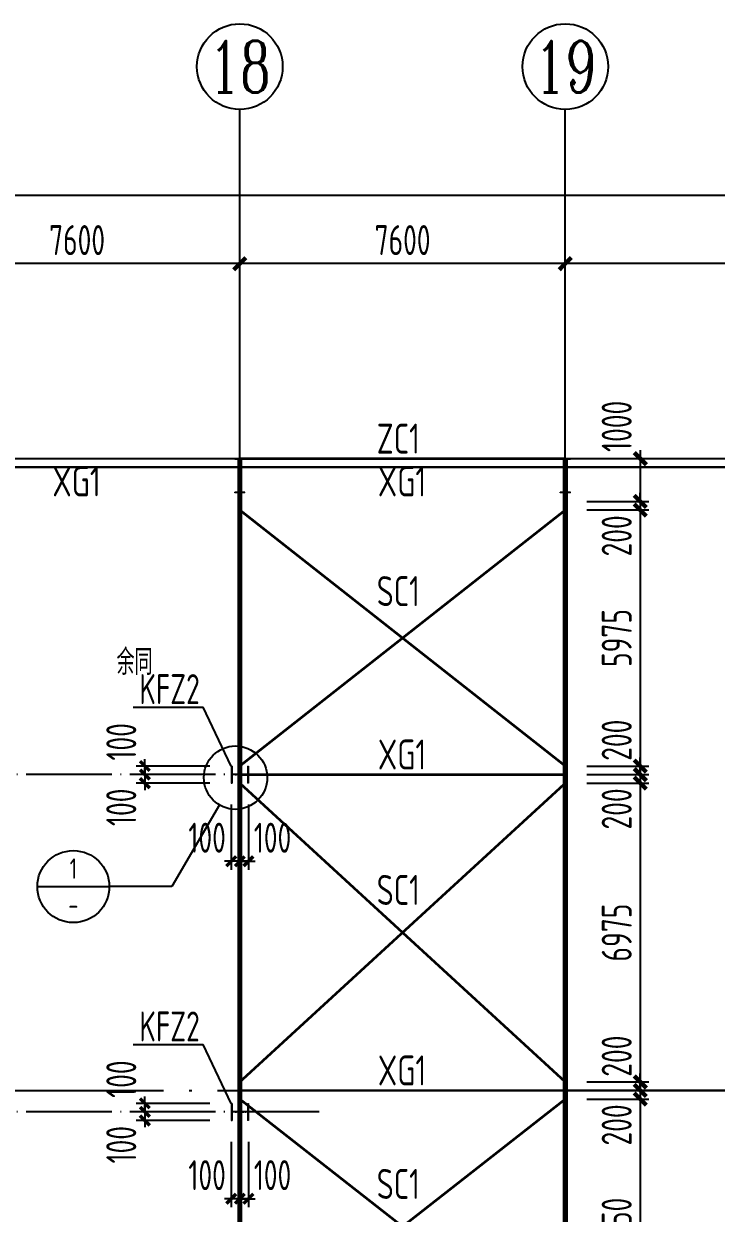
# Model space of a CAD drawing. Extents: x -3102990 to -851544, y -5293060 to -2540151.
# Drawn here: x -1944859 to -1936775, y -2646618 to -2632736 of the extents above; entities that cross this region are included whole.
import ezdxf
from ezdxf.enums import TextEntityAlignment as Align

# ---------------------------------------------------------------- set-up
doc = ezdxf.new("R2010")
doc.units = 0
doc.header["$LTSCALE"] = 1000
doc.header["$PDMODE"] = 1
for name, pattern in [('2', [16, 12.5, -1.5, 0.5, -1.5]), ('DASH', [0.35, 0.25, -0.1]), ('DOTE', [2.42, 2, -0.2, 0.02, -0.2])]:
    doc.linetypes.add(name, pattern=pattern)
doc.layers.get('0').update_dxf_attribs({"linetype": 'CONTINUOUS'})
doc.layers.get('Defpoints').update_dxf_attribs({"linetype": 'CONTINUOUS'})
for name, color, linetype in [('AXIS', 253, 'DOTE'), ('COLU', 7, 'CONTINUOUS'), ('DIM', 3, 'CONTINUOUS'), ('NUM', 7, 'CONTINUOUS'), ('REIN', 1, 'CONTINUOUS'), ('TEXT', 7, 'CONTINUOUS'), ('THIN', 7, 'CONTINUOUS')]:
    doc.layers.add(name, color=color, linetype=linetype)
doc.styles.add('TSSD_Axis', font='Complex.shx', dxfattribs={"width": 0.7, "bigfont": 'hztxt.shx'})
doc.styles.add('TSSD_Dimension', font='tssdeng.shx', dxfattribs={"width": 0.7, "bigfont": 'Hztxt.shx'})
doc.styles.add('TSSD_Num', font='tssdeng.shx', dxfattribs={"width": 0.75, "bigfont": 'hztxt.shx'})
doc.styles.add('TSSD_Rein', font='Tssdeng.shx', dxfattribs={"width": 0.75, "bigfont": 'hztxt.shx'})
doc.dimstyles.new('TSSD_100_100$0', dxfattribs={"dimtxt": 350, "dimasz": 80, "dimexe": 100, "dimexo": 250, "dimgap": 100, "dimtad": 1, "dimdec": 0, "dimzin": 0, "dimdsep": 46, "dimtxsty": 'TSSD_Dimension', "dimblk": 'ARCHTICK', "dimcen": 0, "dimdle": 100, "dimclrd": 3, "dimclre": 3, "dimclrt": 7, "dimadec": 0, "dimazin": 0, "dimtfac": 1, "dimtdec": 0, "dimtix": 1, "dimtmove": 2, "dimatfit": 3, "dimldrblk": 'ARCHTICK', "dimfxl": 100, "dimtolj": 1, "dimtzin": 0, "dimarcsym": 0})
doc.dimstyles.new('TSSD_200_100', dxfattribs={"dimtxt": 350, "dimasz": 100, "dimexe": 100, "dimexo": 250, "dimgap": 100, "dimtad": 1, "dimdec": 0, "dimlfac": 2, "dimzin": 0, "dimdsep": 46, "dimtxsty": 'TSSD_Dimension', "dimblk": 'ARCHTICK', "dimcen": 0, "dimdle": 100, "dimclrt": 7, "dimadec": 0, "dimazin": 0, "dimtfac": 1, "dimtdec": 0, "dimtix": 1, "dimtmove": 2, "dimatfit": 3, "dimfxl": 1, "dimtolj": 1, "dimtzin": 0, "dimarcsym": 0})

# ---------------------------------------------------------------- blocks, each defined once
blk = doc.blocks.new('ts_axno')
at = {"color": 0, "linetype": 'ByBlock', "lineweight": -2}
blk.add_circle((0, 0), 0.5, dxfattribs=at)
at = {"color": 0, "linetype": 'ByBlock', "lineweight": -2, "style": 'TSSD_Axis', "width": 0.7}
blk.add_attdef('A', text='', height=0.6, dxfattribs=at).set_placement((0, 0), align=Align.MIDDLE_CENTER)
blk = doc.blocks.new('_ArchTick')
at = {"color": 0, "const_width": 0.5}
blk.add_lwpolyline([(-0.71, -0.71), (0.71, 0.71)], dxfattribs=at)
blk = doc.blocks.new('*D1449')
at = {"layer": 'Defpoints', "color": 0, "ltscale": 1.5}
for p in [(-1938537, -2635536), (-1938537, -2636811), (-1934137, -2636811)]:
    blk.add_point(p, dxfattribs=at)
at = {"layer": 'DIM', "color": 0, "lineweight": -2, "ltscale": 1.5}
for p, q in [((-1938537, -2636561), (-1938537, -2635436)), ((-1934137, -2636561), (-1934137, -2635436)), ((-1934037, -2635536), (-1938637, -2635536))]:
    blk.add_line(p, q, dxfattribs=at)
at = {"layer": 'DIM', "color": 0, "lineweight": -2, "ltscale": 1.5, "xscale": 100, "yscale": 100, "zscale": 100, "rotation": 180}
blk.add_blockref('_ArchTick', (-1938537, -2635536), dxfattribs=at)
at = {"layer": 'DIM', "color": 0, "lineweight": -2, "ltscale": 1.5, "xscale": 100, "yscale": 100, "zscale": 100}
blk.add_blockref('_ArchTick', (-1934137, -2635536), dxfattribs=at)
at = {"layer": 'DIM', "color": 7, "ltscale": 1.5, "insert": (-1936337, -2635261), "char_height": 350, "attachment_point": 5, "style": 'TSSD_Dimension'}
blk.add_mtext('\\A1;8800', dxfattribs=at)
blk = doc.blocks.new('*D1450')
at = {"layer": 'Defpoints', "color": 0, "ltscale": 1.5}
for p in [(-1942337, -2635536), (-1942337, -2636811), (-1938537, -2636811)]:
    blk.add_point(p, dxfattribs=at)
at = {"layer": 'DIM', "color": 0, "lineweight": -2, "ltscale": 1.5}
for p, q in [((-1942337, -2636561), (-1942337, -2635436)), ((-1938537, -2636561), (-1938537, -2635436)), ((-1938437, -2635536), (-1942437, -2635536))]:
    blk.add_line(p, q, dxfattribs=at)
at = {"layer": 'DIM', "color": 0, "lineweight": -2, "ltscale": 1.5, "xscale": 100, "yscale": 100, "zscale": 100, "rotation": 180}
blk.add_blockref('_ArchTick', (-1942337, -2635536), dxfattribs=at)
at = {"layer": 'DIM', "color": 0, "lineweight": -2, "ltscale": 1.5, "xscale": 100, "yscale": 100, "zscale": 100}
blk.add_blockref('_ArchTick', (-1938537, -2635536), dxfattribs=at)
at = {"layer": 'DIM', "color": 7, "ltscale": 1.5, "insert": (-1940437, -2635261), "char_height": 350, "attachment_point": 5, "style": 'TSSD_Dimension'}
blk.add_mtext('\\A1;7600', dxfattribs=at)
blk = doc.blocks.new('*D1451')
at = {"layer": 'Defpoints', "color": 0, "ltscale": 1.5}
for p in [(-1946137, -2635536), (-1946137, -2636811), (-1942337, -2636811)]:
    blk.add_point(p, dxfattribs=at)
at = {"layer": 'DIM', "color": 0, "lineweight": -2, "ltscale": 1.5}
for p, q in [((-1946137, -2636561), (-1946137, -2635436)), ((-1942337, -2636561), (-1942337, -2635436)), ((-1942237, -2635536), (-1946237, -2635536))]:
    blk.add_line(p, q, dxfattribs=at)
at = {"layer": 'DIM', "color": 0, "lineweight": -2, "ltscale": 1.5, "xscale": 100, "yscale": 100, "zscale": 100, "rotation": 180}
blk.add_blockref('_ArchTick', (-1946137, -2635536), dxfattribs=at)
at = {"layer": 'DIM', "color": 0, "lineweight": -2, "ltscale": 1.5, "xscale": 100, "yscale": 100, "zscale": 100}
blk.add_blockref('_ArchTick', (-1942337, -2635536), dxfattribs=at)
at = {"layer": 'DIM', "color": 7, "ltscale": 1.5, "insert": (-1944237, -2635261), "char_height": 350, "attachment_point": 5, "style": 'TSSD_Dimension'}
blk.add_mtext('\\A1;7600', dxfattribs=at)
blk = doc.blocks.new('*D1468')
at = {"layer": 'Defpoints', "color": 0, "ltscale": 1.5}
for p in [(-1930937, -2634736), (-2006937, -2636811), (-1930937, -2636811)]:
    blk.add_point(p, dxfattribs=at)
at = {"layer": 'DIM', "color": 0, "lineweight": -2, "ltscale": 1.5}
for p, q in [((-2007037, -2634736), (-1930837, -2634736)), ((-2006937, -2636561), (-2006937, -2634636)), ((-1930937, -2636561), (-1930937, -2634636))]:
    blk.add_line(p, q, dxfattribs=at)
at = {"layer": 'DIM', "color": 0, "lineweight": -2, "ltscale": 1.5, "xscale": 100, "yscale": 100, "zscale": 100, "rotation": 180}
blk.add_blockref('_ArchTick', (-2006937, -2634736), dxfattribs=at)
at = {"layer": 'DIM', "color": 0, "lineweight": -2, "ltscale": 1.5, "xscale": 100, "yscale": 100, "zscale": 100}
blk.add_blockref('_ArchTick', (-1930937, -2634736), dxfattribs=at)
at = {"layer": 'DIM', "color": 7, "ltscale": 1.5, "insert": (-1968937, -2634461), "char_height": 350, "attachment_point": 5, "style": 'TSSD_Dimension'}
blk.add_mtext('\\A1;152000', dxfattribs=at)
blk = doc.blocks.new('*D1487')
at = {"layer": 'Defpoints', "color": 0, "ltscale": 1.5}
for p in [(-1938537, -2637811), (-1938537, -2638311), (-1937662, -2638311)]:
    blk.add_point(p, dxfattribs=at)
at = {"layer": 'DIM', "color": 0, "lineweight": -2, "ltscale": 1.5}
for p, q in [((-1938287, -2637811), (-1937562, -2637811)), ((-1937662, -2637711), (-1937662, -2638411)), ((-1938287, -2638311), (-1937562, -2638311))]:
    blk.add_line(p, q, dxfattribs=at)
at = {"layer": 'DIM', "color": 0, "lineweight": -2, "ltscale": 1.5, "xscale": 100, "yscale": 100, "zscale": 100}
for p, rotation in [((-1937662, -2637811), 90), ((-1937662, -2638311), 270)]:
    blk.add_blockref('_ArchTick', p, dxfattribs=dict(at, rotation=rotation))
at = {"layer": 'DIM', "color": 7, "ltscale": 1.5, "insert": (-1937937, -2637435), "char_height": 350, "attachment_point": 5, "rotation": 90, "style": 'TSSD_Dimension'}
blk.add_mtext('\\A1;1000', dxfattribs=at)
blk = doc.blocks.new('*D1488')
at = {"layer": 'Defpoints', "color": 0, "ltscale": 1.5}
for p in [(-1938537, -2638411), (-1938537, -2641399), (-1937662, -2641399)]:
    blk.add_point(p, dxfattribs=at)
at = {"layer": 'DIM', "color": 0, "lineweight": -2, "ltscale": 1.5}
for p, q in [((-1937662, -2638311), (-1937662, -2641499)), ((-1938287, -2638411), (-1937562, -2638411)), ((-1938287, -2641399), (-1937562, -2641399))]:
    blk.add_line(p, q, dxfattribs=at)
at = {"layer": 'DIM', "color": 0, "lineweight": -2, "ltscale": 1.5, "xscale": 100, "yscale": 100, "zscale": 100}
for p, rotation in [((-1937662, -2638411), 90), ((-1937662, -2641399), 270)]:
    blk.add_blockref('_ArchTick', p, dxfattribs=dict(at, rotation=rotation))
at = {"layer": 'DIM', "color": 7, "ltscale": 1.5, "insert": (-1937937, -2639905), "char_height": 350, "attachment_point": 5, "rotation": 90, "style": 'TSSD_Dimension'}
blk.add_mtext('\\A1;5975', dxfattribs=at)
blk = doc.blocks.new('*D1489')
at = {"layer": 'Defpoints', "color": 0, "ltscale": 1.5}
for p in [(-1938537, -2641399), (-1938537, -2641499), (-1937662, -2641499)]:
    blk.add_point(p, dxfattribs=at)
at = {"layer": 'DIM', "color": 0, "lineweight": -2, "ltscale": 1.5}
for p, q in [((-1938287, -2641399), (-1937562, -2641399)), ((-1937662, -2641399), (-1937662, -2641299)), ((-1937662, -2641399), (-1937662, -2641499)), ((-1938287, -2641499), (-1937562, -2641499)), ((-1937662, -2641499), (-1937662, -2641599))]:
    blk.add_line(p, q, dxfattribs=at)
at = {"layer": 'DIM', "color": 0, "lineweight": -2, "ltscale": 1.5, "xscale": 100, "yscale": 100, "zscale": 100}
for p, rotation in [((-1937662, -2641399), 270), ((-1937662, -2641499), 90)]:
    blk.add_blockref('_ArchTick', p, dxfattribs=dict(at, rotation=rotation))
at = {"layer": 'DIM', "color": 7, "ltscale": 1.5, "insert": (-1937937, -2641098), "char_height": 350, "attachment_point": 5, "rotation": 90, "style": 'TSSD_Dimension'}
blk.add_mtext('\\A1;200', dxfattribs=at)
blk = doc.blocks.new('*D1490')
at = {"layer": 'Defpoints', "color": 0, "ltscale": 1.5}
for p in [(-1938537, -2641499), (-1938537, -2641599), (-1937662, -2641599)]:
    blk.add_point(p, dxfattribs=at)
at = {"layer": 'DIM', "color": 0, "lineweight": -2, "ltscale": 1.5}
for p, q in [((-1937662, -2641499), (-1937662, -2641399)), ((-1938287, -2641499), (-1937562, -2641499)), ((-1937662, -2641499), (-1937662, -2641599)), ((-1938287, -2641599), (-1937562, -2641599)), ((-1937662, -2641599), (-1937662, -2641699))]:
    blk.add_line(p, q, dxfattribs=at)
at = {"layer": 'DIM', "color": 0, "lineweight": -2, "ltscale": 1.5, "xscale": 100, "yscale": 100, "zscale": 100}
for p, rotation in [((-1937662, -2641499), 270), ((-1937662, -2641599), 90)]:
    blk.add_blockref('_ArchTick', p, dxfattribs=dict(at, rotation=rotation))
at = {"layer": 'DIM', "color": 7, "ltscale": 1.5, "insert": (-1937937, -2641900), "char_height": 350, "attachment_point": 5, "rotation": 90, "style": 'TSSD_Dimension'}
blk.add_mtext('\\A1;200', dxfattribs=at)
blk = doc.blocks.new('*D1491')
at = {"layer": 'Defpoints', "color": 0, "ltscale": 1.5}
for p in [(-1938537, -2641599), (-1938537, -2645086), (-1937662, -2645086)]:
    blk.add_point(p, dxfattribs=at)
at = {"layer": 'DIM', "color": 0, "lineweight": -2, "ltscale": 1.5}
for p, q in [((-1937662, -2641499), (-1937662, -2645186)), ((-1938287, -2641599), (-1937562, -2641599)), ((-1938287, -2645086), (-1937562, -2645086))]:
    blk.add_line(p, q, dxfattribs=at)
at = {"layer": 'DIM', "color": 0, "lineweight": -2, "ltscale": 1.5, "xscale": 100, "yscale": 100, "zscale": 100}
for p, rotation in [((-1937662, -2641599), 90), ((-1937662, -2645086), 270)]:
    blk.add_blockref('_ArchTick', p, dxfattribs=dict(at, rotation=rotation))
at = {"layer": 'DIM', "color": 7, "ltscale": 1.5, "insert": (-1937937, -2643343), "char_height": 350, "attachment_point": 5, "rotation": 90, "style": 'TSSD_Dimension'}
blk.add_mtext('\\A1;6975', dxfattribs=at)
blk = doc.blocks.new('*D1492')
at = {"layer": 'Defpoints', "color": 0, "ltscale": 1.5}
for p in [(-1938537, -2645086), (-1938537, -2645186), (-1937662, -2645186)]:
    blk.add_point(p, dxfattribs=at)
at = {"layer": 'DIM', "color": 0, "lineweight": -2, "ltscale": 1.5}
for p, q in [((-1937662, -2645086), (-1937662, -2644986)), ((-1938287, -2645086), (-1937562, -2645086)), ((-1937662, -2645086), (-1937662, -2645186)), ((-1938287, -2645186), (-1937562, -2645186)), ((-1937662, -2645186), (-1937662, -2645286))]:
    blk.add_line(p, q, dxfattribs=at)
at = {"layer": 'DIM', "color": 0, "lineweight": -2, "ltscale": 1.5, "xscale": 100, "yscale": 100, "zscale": 100}
for p, rotation in [((-1937662, -2645086), 270), ((-1937662, -2645186), 90)]:
    blk.add_blockref('_ArchTick', p, dxfattribs=dict(at, rotation=rotation))
at = {"layer": 'DIM', "color": 7, "ltscale": 1.5, "insert": (-1937937, -2644785), "char_height": 350, "attachment_point": 5, "rotation": 90, "style": 'TSSD_Dimension'}
blk.add_mtext('\\A1;200', dxfattribs=at)
blk = doc.blocks.new('*D1493')
at = {"layer": 'Defpoints', "color": 0, "ltscale": 1.5}
for p in [(-1938537, -2645186), (-1938537, -2645286), (-1937662, -2645286)]:
    blk.add_point(p, dxfattribs=at)
at = {"layer": 'DIM', "color": 0, "lineweight": -2, "ltscale": 1.5}
for p, q in [((-1937662, -2645186), (-1937662, -2645086)), ((-1938287, -2645186), (-1937562, -2645186)), ((-1938287, -2645286), (-1937562, -2645286)), ((-1937662, -2645186), (-1937662, -2645286)), ((-1937662, -2645286), (-1937662, -2645386))]:
    blk.add_line(p, q, dxfattribs=at)
at = {"layer": 'DIM', "color": 0, "lineweight": -2, "ltscale": 1.5, "xscale": 100, "yscale": 100, "zscale": 100}
for p, rotation in [((-1937662, -2645186), 270), ((-1937662, -2645286), 90)]:
    blk.add_blockref('_ArchTick', p, dxfattribs=dict(at, rotation=rotation))
at = {"layer": 'DIM', "color": 7, "ltscale": 1.5, "insert": (-1937937, -2645588), "char_height": 350, "attachment_point": 5, "rotation": 90, "style": 'TSSD_Dimension'}
blk.add_mtext('\\A1;200', dxfattribs=at)
blk = doc.blocks.new('*D1494')
at = {"layer": 'Defpoints', "color": 0, "ltscale": 1.5}
for p in [(-1938537, -2645286), (-1938537, -2648261), (-1937662, -2648261)]:
    blk.add_point(p, dxfattribs=at)
at = {"layer": 'DIM', "color": 0, "lineweight": -2, "ltscale": 1.5}
for p, q in [((-1938287, -2645286), (-1937562, -2645286)), ((-1937662, -2645186), (-1937662, -2648361)), ((-1938287, -2648261), (-1937562, -2648261))]:
    blk.add_line(p, q, dxfattribs=at)
at = {"layer": 'DIM', "color": 0, "lineweight": -2, "ltscale": 1.5, "xscale": 100, "yscale": 100, "zscale": 100}
for p, rotation in [((-1937662, -2645286), 90), ((-1937662, -2648261), 270)]:
    blk.add_blockref('_ArchTick', p, dxfattribs=dict(at, rotation=rotation))
at = {"layer": 'DIM', "color": 7, "ltscale": 1.5, "insert": (-1937937, -2646774), "char_height": 350, "attachment_point": 5, "rotation": 90, "style": 'TSSD_Dimension'}
blk.add_mtext('\\A1;5950', dxfattribs=at)
blk = doc.blocks.new('*D1501')
at = {"layer": 'Defpoints', "color": 0, "ltscale": 1.5}
for p in [(-1938537, -2638311), (-1938537, -2638411), (-1937662, -2638411)]:
    blk.add_point(p, dxfattribs=at)
at = {"layer": 'DIM', "color": 0, "lineweight": -2, "ltscale": 1.5}
for p, q in [((-1937662, -2638311), (-1937662, -2638211)), ((-1938287, -2638311), (-1937562, -2638311)), ((-1937662, -2638311), (-1937662, -2638411)), ((-1938287, -2638411), (-1937562, -2638411)), ((-1937662, -2638411), (-1937662, -2638511))]:
    blk.add_line(p, q, dxfattribs=at)
at = {"layer": 'DIM', "color": 0, "lineweight": -2, "ltscale": 1.5, "xscale": 100, "yscale": 100, "zscale": 100}
for p, rotation in [((-1937662, -2638311), 270), ((-1937662, -2638411), 90)]:
    blk.add_blockref('_ArchTick', p, dxfattribs=dict(at, rotation=rotation))
at = {"layer": 'DIM', "color": 7, "ltscale": 1.5, "insert": (-1937937, -2638713), "char_height": 350, "attachment_point": 5, "rotation": 90, "style": 'TSSD_Dimension'}
blk.add_mtext('\\A1;200', dxfattribs=at)
blk = doc.blocks.new('*D1559')
at = {"layer": 'Defpoints', "color": 0, "ltscale": 1.5}
for p in [(-1942337, -2641599), (-1942237, -2641599), (-1942337, -2642511)]:
    blk.add_point(p, dxfattribs=at)
at = {"layer": 'DIM', "color": 3, "lineweight": -2, "ltscale": 1.5}
for p, q in [((-1942337, -2641849), (-1942337, -2642611)), ((-1942237, -2641849), (-1942237, -2642611)), ((-1942337, -2642511), (-1942417, -2642511)), ((-1942237, -2642511), (-1942337, -2642511)), ((-1942237, -2642511), (-1942157, -2642511))]:
    blk.add_line(p, q, dxfattribs=at)
at = {"layer": 'DIM', "color": 3, "lineweight": -2, "ltscale": 1.5, "xscale": 80, "yscale": 80, "zscale": 80}
blk.add_blockref('_ArchTick', (-1942337, -2642511), dxfattribs=at)
at = {"layer": 'DIM', "color": 3, "lineweight": -2, "ltscale": 1.5, "xscale": 80, "yscale": 80, "zscale": 80, "rotation": 180}
blk.add_blockref('_ArchTick', (-1942237, -2642511), dxfattribs=at)
at = {"layer": 'DIM', "color": 7, "ltscale": 1.5, "insert": (-1941955, -2642236), "char_height": 350, "attachment_point": 5, "style": 'TSSD_Dimension'}
blk.add_mtext('\\A1;100', dxfattribs=at)
blk = doc.blocks.new('*D1560')
at = {"layer": 'Defpoints', "color": 0, "ltscale": 1.5}
for p in [(-1942437, -2641599), (-1942337, -2641599), (-1942437, -2642511)]:
    blk.add_point(p, dxfattribs=at)
at = {"layer": 'DIM', "color": 3, "lineweight": -2, "ltscale": 1.5}
for p, q in [((-1942437, -2641849), (-1942437, -2642611)), ((-1942337, -2641849), (-1942337, -2642611)), ((-1942437, -2642511), (-1942517, -2642511)), ((-1942337, -2642511), (-1942437, -2642511)), ((-1942337, -2642511), (-1942257, -2642511))]:
    blk.add_line(p, q, dxfattribs=at)
at = {"layer": 'DIM', "color": 3, "lineweight": -2, "ltscale": 1.5, "xscale": 80, "yscale": 80, "zscale": 80}
blk.add_blockref('_ArchTick', (-1942437, -2642511), dxfattribs=at)
at = {"layer": 'DIM', "color": 3, "lineweight": -2, "ltscale": 1.5, "xscale": 80, "yscale": 80, "zscale": 80, "rotation": 180}
blk.add_blockref('_ArchTick', (-1942337, -2642511), dxfattribs=at)
at = {"layer": 'DIM', "color": 7, "ltscale": 1.5, "insert": (-1942719, -2642236), "char_height": 350, "attachment_point": 5, "style": 'TSSD_Dimension'}
blk.add_mtext('\\A1;100', dxfattribs=at)
blk = doc.blocks.new('*D1561')
at = {"layer": 'Defpoints', "color": 0, "ltscale": 1.5}
for p in [(-1942437, -2641399), (-1943446, -2641499), (-1942437, -2641499)]:
    blk.add_point(p, dxfattribs=at)
at = {"layer": 'DIM', "color": 3, "lineweight": -2, "ltscale": 1.5}
for p, q in [((-1942687, -2641399), (-1943546, -2641399)), ((-1943446, -2641399), (-1943446, -2641319)), ((-1943446, -2641399), (-1943446, -2641499)), ((-1942687, -2641499), (-1943546, -2641499)), ((-1943446, -2641499), (-1943446, -2641579))]:
    blk.add_line(p, q, dxfattribs=at)
at = {"layer": 'DIM', "color": 3, "lineweight": -2, "ltscale": 1.5, "xscale": 80, "yscale": 80, "zscale": 80}
for p, rotation in [((-1943446, -2641399), 270), ((-1943446, -2641499), 90)]:
    blk.add_blockref('_ArchTick', p, dxfattribs=dict(at, rotation=rotation))
at = {"layer": 'DIM', "color": 7, "ltscale": 1.5, "insert": (-1943721, -2641117), "char_height": 350, "attachment_point": 5, "rotation": 90, "style": 'TSSD_Dimension'}
blk.add_mtext('\\A1;100', dxfattribs=at)
blk = doc.blocks.new('*D1562')
at = {"layer": 'Defpoints', "color": 0, "ltscale": 1.5}
for p in [(-1942437, -2641499), (-1943446, -2641599), (-1942437, -2641599)]:
    blk.add_point(p, dxfattribs=at)
at = {"layer": 'DIM', "color": 3, "lineweight": -2, "ltscale": 1.5}
for p, q in [((-1943446, -2641499), (-1943446, -2641419)), ((-1942687, -2641499), (-1943546, -2641499)), ((-1943446, -2641499), (-1943446, -2641599)), ((-1942687, -2641599), (-1943546, -2641599)), ((-1943446, -2641599), (-1943446, -2641679))]:
    blk.add_line(p, q, dxfattribs=at)
at = {"layer": 'DIM', "color": 3, "lineweight": -2, "ltscale": 1.5, "xscale": 80, "yscale": 80, "zscale": 80}
for p, rotation in [((-1943446, -2641499), 270), ((-1943446, -2641599), 90)]:
    blk.add_blockref('_ArchTick', p, dxfattribs=dict(at, rotation=rotation))
at = {"layer": 'DIM', "color": 7, "ltscale": 1.5, "insert": (-1943721, -2641881), "char_height": 350, "attachment_point": 5, "rotation": 90, "style": 'TSSD_Dimension'}
blk.add_mtext('\\A1;100', dxfattribs=at)
blk = doc.blocks.new('*D1563')
at = {"layer": 'Defpoints', "color": 0, "ltscale": 1.5}
for p in [(-1942337, -2645536), (-1942237, -2645536), (-1942337, -2646449)]:
    blk.add_point(p, dxfattribs=at)
at = {"layer": 'DIM', "color": 3, "lineweight": -2, "ltscale": 1.5}
for p, q in [((-1942337, -2645786), (-1942337, -2646549)), ((-1942237, -2645786), (-1942237, -2646549)), ((-1942337, -2646449), (-1942417, -2646449)), ((-1942237, -2646449), (-1942337, -2646449)), ((-1942237, -2646449), (-1942157, -2646449))]:
    blk.add_line(p, q, dxfattribs=at)
at = {"layer": 'DIM', "color": 3, "lineweight": -2, "ltscale": 1.5, "xscale": 80, "yscale": 80, "zscale": 80}
blk.add_blockref('_ArchTick', (-1942337, -2646449), dxfattribs=at)
at = {"layer": 'DIM', "color": 3, "lineweight": -2, "ltscale": 1.5, "xscale": 80, "yscale": 80, "zscale": 80, "rotation": 180}
blk.add_blockref('_ArchTick', (-1942237, -2646449), dxfattribs=at)
at = {"layer": 'DIM', "color": 7, "ltscale": 1.5, "insert": (-1941955, -2646174), "char_height": 350, "attachment_point": 5, "style": 'TSSD_Dimension'}
blk.add_mtext('\\A1;100', dxfattribs=at)
blk = doc.blocks.new('*D1564')
at = {"layer": 'Defpoints', "color": 0, "ltscale": 1.5}
for p in [(-1942437, -2645536), (-1942337, -2645536), (-1942437, -2646449)]:
    blk.add_point(p, dxfattribs=at)
at = {"layer": 'DIM', "color": 3, "lineweight": -2, "ltscale": 1.5}
for p, q in [((-1942437, -2645786), (-1942437, -2646549)), ((-1942337, -2645786), (-1942337, -2646549)), ((-1942437, -2646449), (-1942517, -2646449)), ((-1942337, -2646449), (-1942437, -2646449)), ((-1942337, -2646449), (-1942257, -2646449))]:
    blk.add_line(p, q, dxfattribs=at)
at = {"layer": 'DIM', "color": 3, "lineweight": -2, "ltscale": 1.5, "xscale": 80, "yscale": 80, "zscale": 80}
blk.add_blockref('_ArchTick', (-1942437, -2646449), dxfattribs=at)
at = {"layer": 'DIM', "color": 3, "lineweight": -2, "ltscale": 1.5, "xscale": 80, "yscale": 80, "zscale": 80, "rotation": 180}
blk.add_blockref('_ArchTick', (-1942337, -2646449), dxfattribs=at)
at = {"layer": 'DIM', "color": 7, "ltscale": 1.5, "insert": (-1942719, -2646174), "char_height": 350, "attachment_point": 5, "style": 'TSSD_Dimension'}
blk.add_mtext('\\A1;100', dxfattribs=at)
blk = doc.blocks.new('*D1565')
at = {"layer": 'Defpoints', "color": 0, "ltscale": 1.5}
for p in [(-1943446, -2645436), (-1942437, -2645336), (-1942437, -2645436)]:
    blk.add_point(p, dxfattribs=at)
at = {"layer": 'DIM', "color": 3, "lineweight": -2, "ltscale": 1.5}
for p, q in [((-1943446, -2645336), (-1943446, -2645256)), ((-1942687, -2645336), (-1943546, -2645336)), ((-1942687, -2645436), (-1943546, -2645436)), ((-1943446, -2645336), (-1943446, -2645436)), ((-1943446, -2645436), (-1943446, -2645516))]:
    blk.add_line(p, q, dxfattribs=at)
at = {"layer": 'DIM', "color": 3, "lineweight": -2, "ltscale": 1.5, "xscale": 80, "yscale": 80, "zscale": 80}
for p, rotation in [((-1943446, -2645336), 270), ((-1943446, -2645436), 90)]:
    blk.add_blockref('_ArchTick', p, dxfattribs=dict(at, rotation=rotation))
at = {"layer": 'DIM', "color": 7, "ltscale": 1.5, "insert": (-1943721, -2645054), "char_height": 350, "attachment_point": 5, "rotation": 90, "style": 'TSSD_Dimension'}
blk.add_mtext('\\A1;100', dxfattribs=at)
blk = doc.blocks.new('*D1566')
at = {"layer": 'Defpoints', "color": 0, "ltscale": 1.5}
for p in [(-1942437, -2645436), (-1943446, -2645536), (-1942437, -2645536)]:
    blk.add_point(p, dxfattribs=at)
at = {"layer": 'DIM', "color": 3, "lineweight": -2, "ltscale": 1.5}
for p, q in [((-1942687, -2645436), (-1943546, -2645436)), ((-1943446, -2645436), (-1943446, -2645356)), ((-1943446, -2645436), (-1943446, -2645536)), ((-1942687, -2645536), (-1943546, -2645536)), ((-1943446, -2645536), (-1943446, -2645616))]:
    blk.add_line(p, q, dxfattribs=at)
at = {"layer": 'DIM', "color": 3, "lineweight": -2, "ltscale": 1.5, "xscale": 80, "yscale": 80, "zscale": 80}
for p, rotation in [((-1943446, -2645436), 270), ((-1943446, -2645536), 90)]:
    blk.add_blockref('_ArchTick', p, dxfattribs=dict(at, rotation=rotation))
at = {"layer": 'DIM', "color": 7, "ltscale": 1.5, "insert": (-1943721, -2645819), "char_height": 350, "attachment_point": 5, "rotation": 90, "style": 'TSSD_Dimension'}
blk.add_mtext('\\A1;100', dxfattribs=at)
blk = doc.blocks.new('ts_idx')
at = {"color": 0, "linetype": 'ByBlock', "lineweight": -2}
blk.add_line((-0.5, 0), (0.5, 0), dxfattribs=at)
blk.add_circle((0, 0), 0.5, dxfattribs=at)
at = {"color": 0, "linetype": 'ByBlock', "lineweight": -2, "style": 'TSSD_Num', "width": 0.7}
for tag, p in [('1', (0, 0.25)), ('A', (0, -0.25))]:
    blk.add_attdef(tag, text='', height=0.286, dxfattribs=at).set_placement(p, align=Align.MIDDLE_CENTER)

msp = doc.modelspace()

# ---------------------------------------------------------------- hatches: boundary and pattern name
at = {"layer": 'COLU', "lineweight": 5}
h = msp.add_hatch(dxfattribs=at)
h.set_pattern_fill('ANSI31', color=256, style=0)
h.set_pattern_definition([(135, (-3874185.6014, 3716.5324), (2.2450640303, 2.2450640303), [])])
h.paths.add_polyline_path([(-1942237.16, -2641598.97), (-1942246.16, -2641598.97), (-1942246.16, -2641398.97), (-1942237.16, -2641398.97)])
h.paths.add_polyline_path([(-1942437.16, -2641398.97), (-1942428.16, -2641398.97), (-1942428.16, -2641598.97), (-1942437.16, -2641598.97)])
edge = h.paths.add_edge_path()
edge.add_line((-1942246.16, -2641502.97), (-1942428.16, -2641502.97))
edge.add_line((-1942246.16, -2641494.97), (-1942428.16, -2641494.97))
h = msp.add_hatch(dxfattribs=at)
h.set_pattern_fill('ANSI31', color=256, style=0)
h.set_pattern_definition([(135, (-3874185.6014, -220.9676), (2.2450640303, 2.2450640303), [])])
h.paths.add_polyline_path([(-1942237.16, -2645536.47), (-1942246.16, -2645536.47), (-1942246.16, -2645336.47), (-1942237.16, -2645336.47)])
h.paths.add_polyline_path([(-1942437.16, -2645336.47), (-1942428.16, -2645336.47), (-1942428.16, -2645536.47), (-1942437.16, -2645536.47)])
edge = h.paths.add_edge_path()
edge.add_line((-1942246.16, -2645440.47), (-1942428.16, -2645440.47))
edge.add_line((-1942246.16, -2645432.47), (-1942428.16, -2645432.47))

# ---------------------------------------------------------------- linework, layer by layer
at = {"layer": 'AXIS', "ltscale": 1.5}
for p, q in [((-1942337.16, -2653561.47), (-1942337.16, -2636811.47)), ((-1938537.16, -2653561.47), (-1938537.16, -2636811.47)), ((-2007937.16, -2637811.47), (-1929937.16, -2637811.47)), ((-2007937.16, -2645186.47), (-1929937.16, -2645186.47))]:
    msp.add_line(p, q, dxfattribs=at)
at = {"layer": 'AXIS', "ltscale": 0.5}
for p, q in [((-1941411.98, -2641498.97), (-1950862.33, -2641498.97)), ((-1941411.98, -2645436.47), (-1950862.33, -2645436.47))]:
    msp.add_line(p, q, dxfattribs=at)
at = {"layer": 'COLU', "lineweight": 5}
for p, q in [((-1942277.16, -2637811.47), (-1942397.16, -2637811.47)), ((-1942397.16, -2637811.47), (-1942397.16, -2637820.47)), ((-1942277.16, -2637820.47), (-1942397.16, -2637820.47)), ((-1942341.16, -2637820.47), (-1942341.16, -2638202.47)), ((-1942333.16, -2637820.47), (-1942333.16, -2638202.47)), ((-1942277.16, -2637820.47), (-1942277.16, -2637811.47)), ((-1938477.16, -2637811.47), (-1938597.16, -2637811.47)), ((-1938597.16, -2637811.47), (-1938597.16, -2637820.47)), ((-1938477.16, -2637820.47), (-1938597.16, -2637820.47)), ((-1938541.16, -2637820.47), (-1938541.16, -2638202.47)), ((-1938533.16, -2637820.47), (-1938533.16, -2638202.47)), ((-1938477.16, -2637820.47), (-1938477.16, -2637811.47)), ((-1942277.16, -2638202.47), (-1942397.16, -2638202.47)), ((-1942397.16, -2638211.47), (-1942397.16, -2638202.47)), ((-1942277.16, -2638211.47), (-1942397.16, -2638211.47)), ((-1942277.16, -2638211.47), (-1942277.16, -2638202.47)), ((-1938477.16, -2638202.47), (-1938597.16, -2638202.47)), ((-1938597.16, -2638211.47), (-1938597.16, -2638202.47)), ((-1938477.16, -2638211.47), (-1938597.16, -2638211.47)), ((-1938477.16, -2638211.47), (-1938477.16, -2638202.47)), ((-1942437.16, -2641398.97), (-1942437.16, -2641598.97)), ((-1942437.16, -2641398.97), (-1942428.16, -2641398.97)), ((-1942428.16, -2641398.97), (-1942428.16, -2641598.97)), ((-1942246.16, -2641398.97), (-1942246.16, -2641598.97)), ((-1942246.16, -2641398.97), (-1942237.16, -2641398.97)), ((-1942237.16, -2641398.97), (-1942237.16, -2641598.97)), ((-1942246.16, -2641494.97), (-1942428.16, -2641494.97)), ((-1942246.16, -2641502.97), (-1942428.16, -2641502.97)), ((-1942437.16, -2641598.97), (-1942428.16, -2641598.97)), ((-1942237.16, -2641598.97), (-1942246.16, -2641598.97)), ((-1942437.16, -2645336.47), (-1942437.16, -2645536.47)), ((-1942437.16, -2645336.47), (-1942428.16, -2645336.47)), ((-1942428.16, -2645336.47), (-1942428.16, -2645536.47)), ((-1942246.16, -2645432.47), (-1942428.16, -2645432.47)), ((-1942246.16, -2645440.47), (-1942428.16, -2645440.47)), ((-1942246.16, -2645336.47), (-1942246.16, -2645536.47)), ((-1942246.16, -2645336.47), (-1942237.16, -2645336.47)), ((-1942237.16, -2645336.47), (-1942237.16, -2645536.47)), ((-1942437.16, -2645536.47), (-1942428.16, -2645536.47)), ((-1942237.16, -2645536.47), (-1942246.16, -2645536.47))]:
    msp.add_line(p, q, dxfattribs=at)
at = {"layer": 'COLU', "color": 4, "ltscale": 1.5}
msp.add_lwpolyline([(-1949937.16, -2637811.47), (-1942337.16, -2637811.47), (-1942337.16, -2652561.47), (-1949937.16, -2652561.47)], close=True, dxfattribs=at)
at = {"layer": 'COLU', "ltscale": 1.5}
msp.add_circle((-1942387.16, -2641534.89), 369.72, dxfattribs=at)
at = {"layer": 'NUM', "ltscale": 1.5}
for p, q in [((-1942337.16, -2636811.47), (-1942337.16, -2633736.47)), ((-1938537.16, -2636811.47), (-1938537.16, -2633736.47))]:
    msp.add_line(p, q, dxfattribs=at)
at = {"layer": 'NUM'}
for p, q in [((-1943583.86, -2640711.64), (-1942765.79, -2640711.64)), ((-1942437.16, -2641398.97), (-1942765.79, -2640711.64)), ((-1943583.86, -2644649.14), (-1942765.79, -2644649.14)), ((-1942437.16, -2645336.47), (-1942765.79, -2644649.14))]:
    msp.add_line(p, q, dxfattribs=at)
at = {"layer": 'REIN', "color": 4, "linetype": '2', "ltscale": 0.1, "const_width": 60}
for points in [[(-1942337.16, -2637811.47), (-1942337.16, -2652561.47)], [(-1938537.16, -2637811.47), (-1938537.16, -2652561.47)]]:
    msp.add_lwpolyline(points, dxfattribs=at)
at = {"layer": 'REIN', "color": 2, "linetype": 'DASH', "ltscale": 2, "const_width": 30}
msp.add_lwpolyline([(-1942337.16, -2637811.47), (-1938537.16, -2637811.47)], dxfattribs=at)
at = {"layer": 'REIN', "color": 4, "const_width": 30}
for points in [[(-2006877.16, -2637911.47), (-1930997.16, -2637911.47)], [(-1942337.16, -2641498.97), (-1938537.16, -2641498.97)], [(-1942337.16, -2645186.47), (-1930997.16, -2645186.47)]]:
    msp.add_lwpolyline(points, dxfattribs=at)
at = {"layer": 'REIN', "color": 6, "const_width": 30}
for points in [[(-1942337.16, -2638411.47), (-1938537.16, -2641398.97)], [(-1938537.16, -2638411.47), (-1942337.16, -2641398.97)], [(-1942337.16, -2641598.97), (-1938537.16, -2645086.47)], [(-1938537.16, -2641598.97), (-1942337.16, -2645086.47)], [(-1942337.16, -2645286.47), (-1938537.16, -2648261.47)], [(-1938537.16, -2645286.47), (-1942337.16, -2648261.47)]]:
    msp.add_lwpolyline(points, dxfattribs=at)
at = {"layer": 'THIN', "ltscale": 1.5}
for p, q in [((-1942574.11, -2641853.87), (-1943132.47, -2642806.5)), ((-1943132.47, -2642806.5), (-1943860.78, -2642806.5))]:
    msp.add_line(p, q, dxfattribs=at)

# ---------------------------------------------------------------- block references
at = {"layer": 'NUM'}
ref = msp.add_blockref('ts_axno', (-1942337.16, -2633236.47), dxfattribs=dict(at, xscale=1000, yscale=1000, zscale=1000))
ref.add_attrib('18', '18', dxfattribs={"height": 600, "style": 'TSSD_Axis', "width": 0.7}).set_placement((-1942337.16, -2633236.47), align=Align.MIDDLE_CENTER)
ref = msp.add_blockref('ts_axno', (-1938537.16, -2633236.47), dxfattribs=dict(at, xscale=1000, yscale=1000, zscale=1000))
ref.add_attrib('19', '19', dxfattribs={"height": 600, "style": 'TSSD_Axis', "width": 0.7}).set_placement((-1938537.16, -2633236.47), align=Align.MIDDLE_CENTER)
at = {"layer": 'THIN'}
ref = msp.add_blockref('ts_idx', (-1944280.78, -2642806.5), dxfattribs=dict(at, xscale=840, yscale=840, zscale=840))
ref.add_attrib('1', '1', dxfattribs={"height": 240, "style": 'TSSD_Num', "width": 0.75}).set_placement((-1944280.78, -2642596.5), align=Align.MIDDLE_CENTER)
ref.add_attrib('-', '-', dxfattribs={"height": 240, "style": 'TSSD_Num', "width": 0.75}).set_placement((-1944280.78, -2643016.5), align=Align.MIDDLE_CENTER)

# ---------------------------------------------------------------- texts
at = {"layer": 'TEXT', "ltscale": 1.5, "style": 'TSSD_Rein', "width": 0.75}
for s, p in [('ZC1', (-1940738.4, -2637753.33)), ('XG1', (-1944525.55, -2638252.2)), ('XG1', (-1940725.55, -2638252.2)), ('SC1', (-1940738.4, -2639532.81)), ('XG1', (-1940725.55, -2641439.7)), ('SC1', (-1940738.4, -2643020.31)), ('XG1', (-1940725.55, -2645127.2)), ('SC1', (-1940738.4, -2646451.56))]:
    msp.add_text(s, height=350, dxfattribs=at).set_placement(p)
at = {"layer": 'TEXT', "style": 'TSSD_Rein', "width": 0.7}
for s, height, p in [('余同', 300, (-1943776.13, -2640335.46)), ('KFZ2', 350, (-1943509.68, -2640676.63)), ('KFZ2', 350, (-1943509.68, -2644614.13))]:
    msp.add_text(s, height=height, dxfattribs=at).set_placement(p)

# ---------------------------------------------------------------- dimensions: what is measured, and where the dimension line sits
at = {"layer": 'DIM', "ltscale": 1.5}
for base, p1, p2, picture, middle in [((-1930937.16, -2634736.47), (-2006937.16, -2636811.47), (-1930937.16, -2636811.47), '*D1468', (-1968937.16, -2634461.47)), ((-1946137.16, -2635536.47), (-1942337.16, -2636811.47), (-1946137.16, -2636811.47), '*D1451', (-1944237.16, -2635261.47)), ((-1942337.16, -2635536.47), (-1938537.16, -2636811.47), (-1942337.16, -2636811.47), '*D1450', (-1940437.16, -2635261.47)), ((-1938537.16, -2635536.47), (-1934137.16, -2636811.47), (-1938537.16, -2636811.47), '*D1449', (-1936337.16, -2635261.47))]:
    dim = msp.add_linear_dim(base=base, p1=p1, p2=p2, dimstyle='TSSD_200_100', dxfattribs=at)
    dim.commit()
    dim.dimension.update_dxf_attribs({"geometry": picture, "text_midpoint": middle})
for base, p1, p2, angle, dimstyle, picture, middle in [((-1937661.52, -2638311.47), (-1938537.16, -2637811.47), (-1938537.16, -2638311.47), 90, 'TSSD_200_100', '*D1487', (-1937936.52, -2637434.99)), ((-1937661.52, -2638411.47), (-1938537.16, -2638311.47), (-1938537.16, -2638411.47), 90, 'TSSD_200_100', '*D1501', (-1937936.52, -2638712.56)), ((-1943445.97, -2641498.97), (-1942437.16, -2641398.97), (-1942437.16, -2641498.97), 90, 'TSSD_100_100$0', '*D1561', (-1943720.97, -2641116.72)), ((-1937661.52, -2641498.97), (-1938537.16, -2641398.97), (-1938537.16, -2641498.97), 90, 'TSSD_200_100', '*D1489', (-1937936.52, -2641097.88)), ((-1943445.97, -2641598.97), (-1942437.16, -2641498.97), (-1942437.16, -2641598.97), 90, 'TSSD_100_100$0', '*D1562', (-1943720.97, -2641881.21)), ((-1937661.52, -2641598.97), (-1938537.16, -2641498.97), (-1938537.16, -2641598.97), 90, 'TSSD_200_100', '*D1490', (-1937936.52, -2641900.06)), ((-1942437.16, -2642511.02), (-1942337.16, -2641598.97), (-1942437.16, -2641598.97), 180, 'TSSD_100_100$0', '*D1560', (-1942719.4, -2642236.02)), ((-1942337.16, -2642511.02), (-1942237.16, -2641598.97), (-1942337.16, -2641598.97), 180, 'TSSD_100_100$0', '*D1559', (-1941954.91, -2642236.02)), ((-1937661.52, -2645186.47), (-1938537.16, -2645086.47), (-1938537.16, -2645186.47), 90, 'TSSD_200_100', '*D1492', (-1937936.52, -2644785.38)), ((-1943445.97, -2645436.47), (-1942437.16, -2645336.47), (-1942437.16, -2645436.47), 90, 'TSSD_100_100$0', '*D1565', (-1943720.97, -2645054.22)), ((-1937661.52, -2645286.47), (-1938537.16, -2645186.47), (-1938537.16, -2645286.47), 90, 'TSSD_200_100', '*D1493', (-1937936.52, -2645587.56)), ((-1943445.97, -2645536.47), (-1942437.16, -2645436.47), (-1942437.16, -2645536.47), 90, 'TSSD_100_100$0', '*D1566', (-1943720.97, -2645818.71)), ((-1942437.16, -2646448.52), (-1942337.16, -2645536.47), (-1942437.16, -2645536.47), 180, 'TSSD_100_100$0', '*D1564', (-1942719.4, -2646173.52)), ((-1942337.16, -2646448.52), (-1942237.16, -2645536.47), (-1942337.16, -2645536.47), 180, 'TSSD_100_100$0', '*D1563', (-1941954.91, -2646173.52))]:
    dim = msp.add_linear_dim(base=base, p1=p1, p2=p2, angle=angle, dimstyle=dimstyle, dxfattribs=at)
    dim.commit()
    dim.dimension.update_dxf_attribs({"geometry": picture, "text_midpoint": middle, "dimtype": 160})
for base, p1, p2, picture, middle in [((-1937661.52, -2641398.97), (-1938537.16, -2638411.47), (-1938537.16, -2641398.97), '*D1488', (-1937936.52, -2639905.22)), ((-1937661.52, -2645086.47), (-1938537.16, -2641598.97), (-1938537.16, -2645086.47), '*D1491', (-1937936.52, -2643342.72)), ((-1937661.52, -2648261.47), (-1938537.16, -2645286.47), (-1938537.16, -2648261.47), '*D1494', (-1937936.52, -2646773.97))]:
    dim = msp.add_linear_dim(base=base, p1=p1, p2=p2, angle=90, dimstyle='TSSD_200_100', dxfattribs=at)
    dim.commit()
    dim.dimension.update_dxf_attribs({"geometry": picture, "text_midpoint": middle})

doc.saveas('drawing.dxf')
